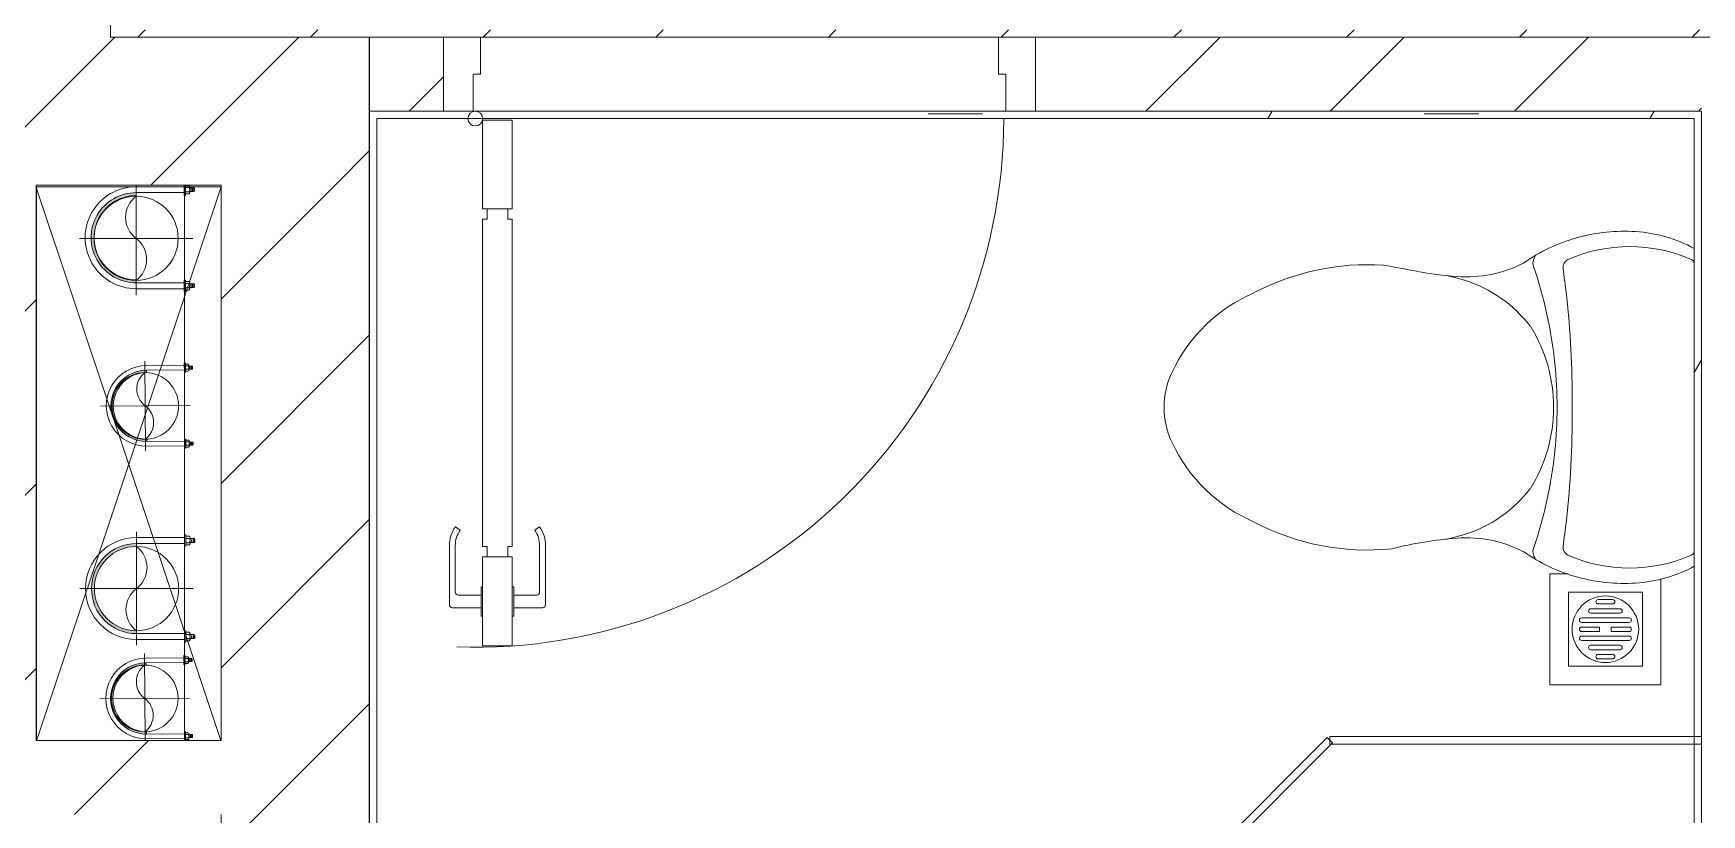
# Model space of a CAD drawing. Header units: millimetres. Extents: x -24439 to 198341, y -52871 to 149926.
# Drawn here: x 118599 to 120853, y 65887 to 66942 of the extents above; entities that cross this region are included whole.
import ezdxf

# ---------------------------------------------------------------- set-up
doc = ezdxf.new("R2010")
doc.units = ezdxf.units.MM
doc.linetypes.add('IMPORT-CENTER _3_', pattern=[10.16, 6.35, -1.27, 1.27, -1.27])
for name, color, linetype, lineweight in [('0-1', 7, 'Continuous', 5), ('0-2', 9, 'Continuous', 9), ('A-DETL-GENF-1', 9, 'Continuous', 9), ('A-DOOR-1', 9, 'Continuous', 9), ('A-FLOR-1', 9, 'Continuous', 9), ('A-GLAZ-CURT-1', 9, 'Continuous', 9), ('A-WALL', 113, 'Continuous', 9), ('A-WALL-1', 253, 'Continuous', 18), ('A-WALL-3', 113, 'Continuous', 18), ('A-WALL-PATT-1', 10, 'Continuous', 9), ('A-WALL-PATT-2', 9, 'Continuous', 9), ('A-WALL-PATT-3', 111, 'Continuous', 9), ('G-IMPT', 8, 'Continuous', 9), ('G-IMPT-2', 8, 'IMPORT-CENTER _3_', 9), ('I-WALL-1', 253, 'Continuous', 18), ('M-EQPM', 50, 'Continuous', 9), ('M-EQPM-1', 9, 'Continuous', 9), ('P-SANR-FIXT-1', 9, 'Continuous', 9)]:
    doc.layers.add(name, color=color, linetype=linetype, lineweight=lineweight)
pattern_1 = [(0, (0, 0), (894.08, 223.52), [73.762, -596.798, 73.762, -596.798, -3576.32]), (0, (0, 0), (894.08, 223.52), [-1341.12, 73.762, -1267.358, 73.762, -596.798, -1564.64]), (0, (0, 0), (894.08, 223.52), [-3352.8, 73.762, -373.278, 73.762, -1043.838]), (120, (335.28, 111.76), (-640.614, 662.536), [73.762, -596.798, 73.762, -4173.118]), (120, (335.28, 111.76), (-640.614, 662.536), [-744.322, -596.798, 73.762, -1267.358, -2235.2]), (120, (335.28, 111.76), (-640.614, 662.536), [-2682.24, 73.762, -596.798, 73.762, -1490.878]), (120, (335.28, 111.76), (-640.614, 662.536), [-3426.562, -373.278, 73.762, -1043.838]), (240, (447.04, 558.8), (-253.466, -886.056), [73.762, -596.798, 73.762, -4173.118]), (240, (447.04, 558.8), (-253.466, -886.056), [-744.322, -596.798, 73.762, -1267.358, -2235.2]), (240, (447.04, 558.8), (-253.466, -886.056), [-2682.24, 73.762, -596.798, 73.762, -1490.878]), (240, (447.04, 558.8), (-253.466, -886.056), [-3426.562, -373.278, 73.762, -1043.838])]
pattern_2 = [(45, (0, 0), (-124.4508, 124.4508), [])]

# ---------------------------------------------------------------- blocks, each defined once
blk = doc.blocks.new('NCV_TKTC_KET CAU_rvt-1-TKCS_MB ĐỊNH VỊ CAO ĐỘ THIẾT KẾ')
at = {"layer": 'A-FLOR-1'}
for p, q in [((118602.6, 66734.9), (118852.5, 66734.9)), ((118602.6, 65986.9), (118602.6, 66734.9))]:
    blk.add_line(p, q, dxfattribs=at)
blk = doc.blocks.new('DOOR_CW_01 CANH MO-PANEL KINH - DIG_02-800x2200-CỬA NHÔM KÍNH-401063-TKCS_MB ĐỊNH VỊ CAO ĐỘ THIẾT KẾ')
at = {"layer": 'A-DETL-GENF-1'}
for p, q in [((-347, -182), (-347, -62)), ((-347, -62), (-307, -62)), ((-307, -62), (-307, -182)), ((-307, -182), (-347, -182)), ((-347, -196), (-341, -196)), ((-347, -638), (-347, -196)), ((-341, -196), (-341, -182)), ((-341, -182), (-313, -182)), ((-313, -182), (-313, -196)), ((-307, -196), (-313, -196)), ((-307, -196), (-307, -638)), ((-383.9, -611.2), (-377.3, -615.8)), ((-270.1, -611.2), (-276.7, -615.8)), ((-392, -637), (-392, -716.5)), ((-384, -699.5), (-384, -637)), ((-347, -638), (-341, -638)), ((-307, -652), (-347, -652)), ((-347, -652), (-347, -772)), ((-341, -652), (-341, -638)), ((-313, -652), (-341, -652)), ((-307, -638), (-313, -638)), ((-313, -638), (-313, -652)), ((-307, -772), (-307, -652)), ((-270, -699.5), (-270, -637)), ((-262, -637), (-262, -716.5)), ((-349, -692.2), (-349, -731.8)), ((-347, -692.2), (-349, -692.2)), ((-347, -692.2), (-347, -731.8)), ((-307, -692.2), (-307, -731.8)), ((-307, -692.2), (-305, -692.2)), ((-305, -692.2), (-305, -731.8)), ((-349, -720.5), (-388, -720.5)), ((-349, -703.5), (-380, -703.5)), ((-305, -703.5), (-274, -703.5)), ((-305, -720.5), (-266, -720.5)), ((-349, -731.8), (-347, -731.8)), ((-305, -731.8), (-307, -731.8)), ((-347, -772), (-307, -772))]:
    blk.add_line(p, q, dxfattribs=at)
blk.add_circle((-357, -60), 10, dxfattribs=at)
for centre, radius, start, end in [((-357, -60), 714, 268, 0), ((-347, -637), 45, 145, 180), ((-347, -637), 37, 145, 180), ((-307, -637), 37, 0, 35), ((-307, -637), 45, 360, 35), ((-388, -716.5), 4, 180, 270), ((-380, -699.5), 4, 180, 270), ((-274, -699.5), 4, 270, 0), ((-266, -716.5), 4, 270, 0)]:
    blk.add_arc(centre, radius, start, end, dxfattribs=at)
at = {"layer": 'A-DOOR-1'}
for p, q in [((-400, -50), (-400, 50)), ((-400, 50), (-350, 50)), ((-350, 50), (-350, 0)), ((350, 0), (350, 50)), ((350, 50), (400, 50)), ((400, 50), (400, -50)), ((-360, 0), (-360, -50)), ((-350, 0), (-360, 0)), ((360, 0), (350, 0)), ((360, -50), (360, 0)), ((-360, -50), (-400, -50)), ((-357, -50), (-332, -50)), ((400, -50), (360, -50))]:
    blk.add_line(p, q, dxfattribs=at)
blk = doc.blocks.new('TOILET - TOILET-V96-TKCS_MB ĐỊNH VỊ CAO ĐỘ THIẾT KẾ')
at = {"layer": 'P-SANR-FIXT-1'}
for p, q in [((-171.7, 330.3), (-178.6, 355.5)), ((171.7, 330.3), (178.6, 355.5))]:
    blk.add_line(p, q, dxfattribs=at)
for centre, radius, start, end in [((45.1, 528.6), 217.6, 115.2282, 156.7784), ((0, 624.4), 111.7, 64.7718, 115.2282), ((-45.1, 528.6), 217.6, 23.2216, 64.7718), ((137.1, 461.2), 329.8, 152.3122, 185.6513), ((-137.1, 461.2), 329.8, 356.3165, 27.6878), ((-719.2, 297.5), 544.3, 4.5441, 13.9464), ((-1948.3, 805.1), 2171.2, 349.1051, 350.319), ((719.2, 297.5), 544.3, 169.7121, 175.4559), ((-343.5, 327.4), 167.3, 332.62, 4.5441), ((343.5, 327.4), 167.3, 175.4559, 207.38), ((-0.4, 384), 179.5, 197.4036, 232.5964), ((0.4, 384), 179.5, 307.4036, 342.5964), ((-4, 115.7), 233.6, 144.7853, 164.7039), ((4, 115.7), 233.6, 15.2961, 35.2147), ((-195, 224.1), 13.8, 71.0073, 129.3276), ((0.6, 792.1), 586.9, 251.0073, 264.1678), ((0, 416), 206.1, 237.9268, 270), ((0, 416), 206.1, 270, 302.0732), ((-0.6, 792.1), 586.9, 275.8322, 288.9927), ((195, 224.1), 13.8, 50.6724, 108.9927), ((0, 786.7), 581.5, 264.1678, 275.8322), ((-9.8, 107.2), 207.3, 156.2862, 203.7138), ((-189.1, 185.5), 11.7, 82.4212, 154.5895), ((178.9, 2951.3), 2778.4, 262.4212, 262.7649), ((-14.3, 1400.4), 1215.6, 262.593, 269.6026), ((0, 3462.8), 3278, 269.6026, 270.3974), ((14.3, 1400.4), 1215.6, 270.3974, 277.407), ((-178.9, 2951.3), 2778.4, 277.2351, 277.5788), ((189.1, 185.5), 11.7, 25.4105, 97.5788), ((9.8, 107.2), 207.3, 336.2862, 23.7138), ((1.9, 114.1), 239.7, 164.7039, 183.5487), ((-1.9, 114.1), 239.7, 356.4513, 15.2961), ((-46.1, 111.1), 191.6, 183.5487, 208.4386), ((46.1, 111.1), 191.6, 331.5614, 356.4513), ((-193.7, 26.4), 6.48, 203.7138, 267.6832), ((193.7, 26.4), 6.48, 272.3168, 336.2862)]:
    blk.add_arc(centre, radius, start, end, dxfattribs=at)
blk = doc.blocks.new('THU NUOC - THU NUOC-V87-TKCS_MB ĐỊNH VỊ CAO ĐỘ THIẾT KẾ')
at = {"layer": 'M-EQPM-1'}
for p, q in [((-66.3, -70.6), (-66.3, 79.4)), ((-66.3, 79.4), (-41.6, 79.4)), ((83.7, 72.6), (83.7, -70.6)), ((58.7, 54.4), (-41.3, 54.4)), ((-41.3, 54.4), (-41.3, -45.6)), ((58.7, -45.6), (58.7, 54.4)), ((-11, 32.1), (28.5, 32.1)), ((28.5, 26.1), (-11, 26.1)), ((-1.1, 44.5), (18.5, 44.5)), ((18.5, 38.5), (-1.1, 38.5)), ((-23.3, 19.6), (40.9, 19.6)), ((40.9, 13.6), (-23.3, 13.6)), ((-23.3, 7.2), (0.7, 7.2)), ((0.7, 1.2), (-23.3, 1.2)), ((0.7, 7.2), (0.7, 1.2)), ((16.7, 1.2), (16.7, 7.2)), ((16.7, 7.2), (40.9, 7.2)), ((40.9, 1.2), (16.7, 1.2)), ((-23.3, -4.8), (40.9, -4.8)), ((40.9, -10.8), (-23.3, -10.8)), ((-11, -17.3), (28.5, -17.3)), ((28.5, -23.3), (-11, -23.3)), ((-1.1, -29.6), (18.5, -29.6)), ((18.5, -35.6), (-1.1, -35.6)), ((-41.3, -45.6), (58.7, -45.6)), ((83.7, -70.6), (-66.3, -70.6))]:
    blk.add_line(p, q, dxfattribs=at)
for centre, radius, start, end in [((8.7, 4.4), 45, 0, 180), ((8.7, 4.4), 45, 360, 180), ((-11, 29.1), 3, 90, 270), ((-1.1, 41.5), 3, 90, 270), ((18.5, 41.5), 3, 270, 90), ((28.5, 29.1), 3, 270, 90), ((8.7, 4.4), 45, 180, 0), ((8.7, 4.4), 45, 180, 360), ((-23.3, 16.6), 3, 90, 270), ((-23.3, 4.2), 3, 90, 270), ((40.9, 16.6), 3, 270, 90), ((40.9, 4.2), 3, 270, 90), ((-23.3, -7.8), 3, 90, 270), ((-11, -20.3), 3, 90, 270), ((28.5, -20.3), 3, 270, 90), ((40.9, -7.8), 3, 270, 90), ((-1.1, -32.6), 3, 90, 270), ((18.5, -32.6), 3, 270, 90)]:
    blk.add_arc(centre, radius, start, end, dxfattribs=at)
blk = doc.blocks.new('System Panel - Glazed-850630-TKCS_MB ĐỊNH VỊ CAO ĐỘ THIẾT KẾ')
at = {"layer": 'A-GLAZ-CURT-1'}
for p, q in [((251.1, 5), (-251.1, 5)), ((-251.1, 5), (-251.1, -5)), ((251.1, -5), (251.1, 5)), ((-251.1, -5), (251.1, -5))]:
    blk.add_line(p, q, dxfattribs=at)
blk = doc.blocks.new('System Panel - Glazed-850629-TKCS_MB ĐỊNH VỊ CAO ĐỘ THIẾT KẾ')
at = {"layer": 'A-GLAZ-CURT-1'}
for p, q in [((316.6, 5), (-316.6, 5)), ((-316.6, 5), (-316.6, -5)), ((316.6, -5), (316.6, 5)), ((-316.6, -5), (316.6, -5))]:
    blk.add_line(p, q, dxfattribs=at)
blk = doc.blocks.new('NCV_TKTC_TANG 1_rvt-1-TKCS_MB ĐỊNH VỊ CAO ĐỘ THIẾT KẾ')
at = {"layer": 'A-WALL-PATT-1'}
h = blk.add_hatch(dxfattribs=at)
h.set_pattern_fill('FP_2', color=256, style=0, pattern_type=2)
h.set_pattern_definition(pattern_2)
h.paths.add_polyline_path([(119052.6, 66836.9), (119152.6, 66836.9), (119152.6, 66936.9), (119052.6, 66936.9)])
h.paths.add_polyline_path([(119952.6, 66836.9), (120852.6, 66836.9), (120852.6, 66936.9), (119952.6, 66936.9), (119952.6, 66886.9)])
h = blk.add_hatch(dxfattribs=at)
h.set_pattern_fill('FP_4', color=256, style=0, pattern_type=2)
h.set_pattern_definition(pattern_1)
h.paths.add_polyline_path([(119062.6, 66827), (120852.6, 66827), (120852.6, 66837), (119052.6, 66837), (119052.6, 66827)])
h = blk.add_hatch(dxfattribs=at)
h.set_pattern_fill('FP_4', color=256, style=0, pattern_type=2)
h.set_pattern_definition(pattern_1)
h.paths.add_polyline_path([(119052.6, 64936.9), (119062.6, 64936.9), (119062.6, 66827), (119052.6, 66827), (119052.6, 65513.3)])
h = blk.add_hatch(dxfattribs=at)
h.set_pattern_fill('FP_4', color=256, style=0, pattern_type=2)
h.set_pattern_definition(pattern_1)
h.paths.add_polyline_path([(120842.6, 64936.9), (120852.6, 64936.9), (120852.6, 66827), (120842.6, 66827), (120842.6, 64946.9)])
at = {"layer": 'A-WALL-PATT-2'}
h = blk.add_hatch(dxfattribs=at)
h.set_pattern_fill('FP_3', color=256, style=0, pattern_type=2)
h.set_pattern_definition([(45, (0, 0), (-116.67262, 116.67262), [])])
h.paths.add_polyline_path([(118702.6, 66936.9), (122752.6, 66936.9), (122752.6, 66946.9), (118702.6, 66946.9)])
at = {"layer": 'A-WALL-1'}
for p, q in [((119152.6, 66936.9), (119052.6, 66936.9)), ((119052.6, 66936.9), (119052.6, 66836.9)), ((120852.6, 66936.9), (119952.6, 66936.9)), ((122752.6, 66936.9), (120852.6, 66936.9)), ((119052.6, 66836.9), (119152.6, 66836.9)), ((119952.6, 66836.9), (120852.6, 66836.9))]:
    blk.add_line(p, q, dxfattribs=at)
at = {"layer": 'I-WALL-1'}
for p, q in [((118702.6, 66946.9), (118702.6, 66936.9)), ((118702.6, 66936.9), (119152.6, 66936.9)), ((119202.6, 66936.9), (119902.6, 66936.9)), ((119952.6, 66936.9), (122752.6, 66936.9)), ((119152.6, 66837), (119052.6, 66837)), ((119052.6, 66837), (119052.6, 66827)), ((119912.6, 66837), (119192.6, 66837)), ((120852.6, 66837), (119952.6, 66837)), ((120852.6, 66827), (120852.6, 66837)), ((119052.6, 66827), (119052.6, 64936.9)), ((119062.6, 66827), (120842.6, 66827)), ((119062.6, 64946.9), (119062.6, 66827)), ((120842.6, 66827), (120842.6, 64946.9)), ((120852.6, 65036.9), (120852.6, 66827))]:
    blk.add_line(p, q, dxfattribs=at)
at = {"layer": 'A-DOOR-1'}
blk.add_blockref('DOOR_CW_01 CANH MO-PANEL KINH - DIG_02-800x2200-CỬA NHÔM KÍNH-401063-TKCS_MB ĐỊNH VỊ CAO ĐỘ THIẾT KẾ', (119552.6, 66886.9), dxfattribs=at)
at = {"layer": 'A-GLAZ-CURT-1', "rotation": 44.99999999999893}
blk.add_blockref('System Panel - Glazed-850629-TKCS_MB ĐỊNH VỊ CAO ĐỘ THIẾT KẾ', (120126.4, 65763.5), dxfattribs=at)
at = {"layer": 'A-GLAZ-CURT-1'}
blk.add_blockref('System Panel - Glazed-850630-TKCS_MB ĐỊNH VỊ CAO ĐỘ THIẾT KẾ', (120601.4, 65987.3), dxfattribs=at)
at = {"layer": 'M-EQPM-1'}
blk.add_blockref('THU NUOC - THU NUOC-V87-TKCS_MB ĐỊNH VỊ CAO ĐỘ THIẾT KẾ', (120713.8, 66132.9), dxfattribs=at)
at = {"layer": 'P-SANR-FIXT-1', "rotation": 90.0000000000012}
blk.add_blockref('TOILET - TOILET-V96-TKCS_MB ĐỊNH VỊ CAO ĐỘ THIẾT KẾ', (120862.5, 66436.9), dxfattribs=at)
blk = doc.blocks.new('TKTC_XREF_251221_MB TANG 1 - TKTC_XREF_260130_MB TANG 1_dwg_CUM U_DN100-V265-TKCS_MB ĐỊNH VỊ CAO ĐỘ THIẾT KẾ')
at = {"layer": 'G-IMPT'}
blk.add_hatch(color=256, dxfattribs=at).paths.add_polyline_path([(0, -61), (0, -57), (14.8, -55.1), (28.5, -49.4), (40.3, -40.3), (49.4, -28.5), (55.1, -14.8), (57, 0), (55.1, 14.8), (49.4, 28.5), (40.3, 40.3), (28.5, 49.4), (14.8, 55.1), (0, 57), (0, 61), (15.8, 58.9), (30.5, 52.8), (43.1, 43.1), (52.8, 30.5), (58.9, 15.8), (61, 0), (58.9, -15.8), (52.8, -30.5), (43.1, -43.1), (30.5, -52.8), (15.8, -58.9)])
for p, q in [((-79.1, 66.6), (-79.1, 63.4)), ((-76.6, 66.6), (-76.6, 63.4)), ((-74.6, 66.6), (-74.6, 63.4)), ((-72.7, 69.3), (-72.7, 60.7)), ((-66.9, 67.9), (-71.7, 67.9)), ((-66.9, 62.1), (-71.7, 62.1)), ((-65, 69), (0, 69)), ((-79.1, -63.4), (-79.1, -66.6)), ((-76.6, -63.4), (-76.6, -66.6)), ((-74.6, -63.4), (-74.6, -66.6)), ((-72.7, -60.7), (-72.7, -69.3)), ((-66.9, -62.1), (-71.7, -62.1)), ((-66.9, -67.9), (-71.7, -67.9)), ((-66.9, -72.7), (-66.9, -70.8)), ((-65, -69), (0, -69))]:
    blk.add_line(p, q, dxfattribs=at)
at = {"layer": 'G-IMPT', "flags": 128}
for points in [[(-72.7, 67.6), (-78.1, 67.6), (-78.1, 62.4), (-72.7, 62.4)], [(-71.7, 59.2), (-66.9, 59.2), (-66.9, 70.8), (-71.7, 70.8)], [(-66.9, 70.8), (-66.9, 72.7), (-65, 72.7), (-65, 57.3), (-66.9, 57.3), (-66.9, 59.2)], [(-65, 61), (0, 61), (0, 57)], [(-65, -61), (0, -61), (0, -57)], [(-72.7, -62.4), (-78.1, -62.4), (-78.1, -67.6), (-72.7, -67.6)], [(-71.7, -70.8), (-66.9, -70.8), (-66.9, -59.2), (-71.7, -59.2)], [(-66.9, -59.2), (-66.9, -57.3), (-65, -57.3), (-65, -72.6)]]:
    blk.add_lwpolyline(points, dxfattribs=at)
at = {"layer": 'G-IMPT'}
for centre, radius, start, end in [((-78.1, 66.6), 0.96, 90, 180), ((-78.1, 63.4), 0.96, 180, 270), ((-71.1, 69.3), 1.56, 112.6199, 247.3801), ((-67.9, 65), 4.8, 143.1301, 216.8699), ((-71.1, 60.7), 1.56, 112.6199, 247.3801), ((0, 0), 69, 270, 90), ((0, 0), 61, 270, 90), ((0, 0), 57, 270, 90), ((-78.1, -63.4), 0.96, 90, 180), ((-78.1, -66.6), 0.96, 180, 270), ((-71.1, -60.7), 1.56, 112.6199, 247.3801), ((-67.9, -65), 4.8, 143.1301, 216.8699), ((-71.1, -69.3), 1.56, 112.6199, 247.3801)]:
    blk.add_arc(centre, radius, start, end, dxfattribs=at)
blk = doc.blocks.new('TKTC_XREF_251221_MB TANG 1 - TKTC_XREF_260130_MB TANG 1_dwg_$cc-V266-TKCS_MB ĐỊNH VỊ CAO ĐỘ THIẾT KẾ')
at = {"layer": 'G-IMPT'}
blk.add_circle((0, 0), 0.5, dxfattribs=at)
for centre, radius, start, end in [((0, 0), 0.5, 90, 270), ((0.188, 0.25), 0.313, 126.8699, 233.1301), ((-0.188, -0.25), 0.313, 306.8699, 53.1301)]:
    blk.add_arc(centre, radius, start, end, dxfattribs=at)
at = {"layer": 'G-IMPT-2'}
for p, q in [((0, -0.633), (0, 0.673)), ((-0.673, 0), (0.673, 0))]:
    blk.add_line(p, q, dxfattribs=at)
blk = doc.blocks.new('TKTC_XREF_251221_MB TANG 1 - TKTC_XREF_260130_MB TANG 1_dwg_$cc-4202122-TKCS_MB ĐỊNH VỊ CAO ĐỘ THIẾT KẾ')
at = {"layer": 'G-IMPT'}
blk.add_circle((0, 0), 0.5, dxfattribs=at)
for centre, radius, start, end in [((0, 0), 0.5, 90, 270), ((0.188, 0.25), 0.313, 126.8699, 233.1301), ((-0.188, -0.25), 0.313, 306.8699, 53.1301)]:
    blk.add_arc(centre, radius, start, end, dxfattribs=at)
at = {"layer": 'G-IMPT-2'}
for p, q in [((0, -0.673), (0, 0.673)), ((-0.673, 0), (0.673, 0))]:
    blk.add_line(p, q, dxfattribs=at)
blk = doc.blocks.new('TKTC_XREF_251221_MB TANG 1 - TKTC_XREF_260130_MB TANG 1_dwg_CUM U_DN100-4202112-TKCS_MB ĐỊNH VỊ CAO ĐỘ THIẾT KẾ')
at = {"layer": 'G-IMPT'}
blk.add_hatch(color=256, dxfattribs=at).paths.add_polyline_path([(0, 61), (0, 57), (14.8, 55.1), (28.5, 49.4), (40.3, 40.3), (49.4, 28.5), (55.1, 14.8), (57, 0), (55.1, -14.8), (49.4, -28.5), (40.3, -40.3), (28.5, -49.4), (14.8, -55.1), (0, -57), (0, -61), (15.8, -58.9), (30.5, -52.8), (43.1, -43.1), (52.8, -30.5), (58.9, -15.8), (61, 0), (58.9, 15.8), (52.8, 30.5), (43.1, 43.1), (30.5, 52.8), (15.8, 58.9)])
for p, q in [((-72.7, 69.3), (-72.7, 60.7)), ((-66.9, 67.9), (-71.7, 67.9)), ((-65, 69), (0, 69)), ((-79.1, 66.6), (-79.1, 63.4)), ((-76.6, 66.6), (-76.6, 63.4)), ((-74.6, 66.6), (-74.6, 63.4)), ((-66.9, 62.1), (-71.7, 62.1)), ((-79.1, -63.4), (-79.1, -66.6)), ((-76.6, -63.4), (-76.6, -66.6)), ((-74.6, -63.4), (-74.6, -66.6)), ((-72.7, -60.7), (-72.7, -69.3)), ((-66.9, -62.1), (-71.7, -62.1)), ((-66.9, -67.9), (-71.7, -67.9)), ((-65, -69), (0, -69))]:
    blk.add_line(p, q, dxfattribs=at)
at = {"layer": 'G-IMPT', "flags": 128}
for points in [[(-71.7, 59.2), (-66.9, 59.2), (-66.9, 70.8), (-71.7, 70.8)], [(-66.9, 70.8), (-66.9, 72.7), (-65, 72.7), (-65, 57.3), (-66.9, 57.3), (-66.9, 59.2)], [(-72.7, 67.6), (-78.1, 67.6), (-78.1, 62.4), (-72.7, 62.4)], [(-65, 61), (0, 61), (0, 57)], [(-72.7, -62.4), (-78.1, -62.4), (-78.1, -67.6), (-72.7, -67.6)], [(-71.7, -70.8), (-66.9, -70.8), (-66.9, -59.2), (-71.7, -59.2)], [(-66.9, -59.2), (-66.9, -57.3), (-65, -57.3), (-65, -72.7), (-66.9, -72.7), (-66.9, -70.8)], [(-65, -61), (0, -61), (0, -57)]]:
    blk.add_lwpolyline(points, dxfattribs=at)
at = {"layer": 'G-IMPT'}
for centre, radius, start, end in [((-71.1, 69.3), 1.56, 112.6199, 247.3801), ((-67.9, 65), 4.8, 143.1301, 216.8699), ((0, 0), 69, 270, 90), ((-78.1, 66.6), 0.96, 90, 180), ((-78.1, 63.4), 0.96, 180, 270), ((-71.1, 60.7), 1.56, 112.6199, 247.3801), ((0, 0), 61, 270, 90), ((0, 0), 57, 270, 90), ((-78.1, -63.4), 0.96, 90, 180), ((-78.1, -66.6), 0.96, 180, 270), ((-71.1, -60.7), 1.56, 112.6199, 247.3801), ((-67.9, -65), 4.8, 143.1301, 216.8699), ((-71.1, -69.3), 1.56, 112.6199, 247.3801)]:
    blk.add_arc(centre, radius, start, end, dxfattribs=at)
blk = doc.blocks.new('TKTC_XREF_251221_MB TANG 1 - TKTC_XREF_260130_MB TANG 1_dwg_CUM U_DN100-V267-TKCS_MB ĐỊNH VỊ CAO ĐỘ THIẾT KẾ')
at = {"layer": 'G-IMPT'}
blk.add_hatch(color=256, dxfattribs=at).paths.add_polyline_path([(0, 61), (0, 57), (14.8, 55.1), (28.5, 49.4), (40.3, 40.3), (49.4, 28.5), (55.1, 14.8), (57, 0), (55.1, -14.8), (49.4, -28.5), (40.3, -40.3), (28.5, -49.4), (14.8, -55.1), (0, -57), (0, -61), (15.8, -58.9), (30.5, -52.8), (43.1, -43.1), (52.8, -30.5), (58.9, -15.8), (61, 0), (58.9, 15.8), (52.8, 30.5), (43.1, 43.1), (30.5, 52.8), (15.8, 58.9)])
for p, q in [((-72.7, 69.3), (-72.7, 60.7)), ((-66.9, 67.9), (-71.7, 67.9)), ((-65, 69), (0, 69)), ((-79.1, 66.6), (-79.1, 63.4)), ((-76.6, 66.6), (-76.6, 63.4)), ((-74.6, 66.6), (-74.6, 63.4)), ((-66.9, 62.1), (-71.7, 62.1)), ((-79.1, -63.4), (-79.1, -66.6)), ((-76.6, -63.4), (-76.6, -66.6)), ((-74.6, -63.4), (-74.6, -66.6)), ((-72.7, -60.7), (-72.7, -69.3)), ((-66.9, -62.1), (-71.7, -62.1)), ((-66.9, -67.9), (-71.7, -67.9)), ((-65, -69), (0, -69))]:
    blk.add_line(p, q, dxfattribs=at)
at = {"layer": 'G-IMPT', "flags": 128}
for points in [[(-71.7, 59.2), (-66.9, 59.2), (-66.9, 70.8), (-71.7, 70.8)], [(-66.9, 70.8), (-66.9, 72.7), (-65, 72.7), (-65, 57.3), (-66.9, 57.3), (-66.9, 59.2)], [(-72.7, 67.6), (-78.1, 67.6), (-78.1, 62.4), (-72.7, 62.4)], [(-65, 61), (0, 61), (0, 57)], [(-72.7, -62.4), (-78.1, -62.4), (-78.1, -67.6), (-72.7, -67.6)], [(-71.7, -70.8), (-66.9, -70.8), (-66.9, -59.2), (-71.7, -59.2)], [(-66.9, -59.2), (-66.9, -57.3), (-65, -57.3), (-65, -71)], [(-65, -61), (0, -61), (0, -57)]]:
    blk.add_lwpolyline(points, dxfattribs=at)
at = {"layer": 'G-IMPT'}
for centre, radius, start, end in [((-71.1, 69.3), 1.56, 112.6199, 247.3801), ((-67.9, 65), 4.8, 143.1301, 216.8699), ((0, 0), 69, 270, 90), ((-78.1, 66.6), 0.96, 90, 180), ((-78.1, 63.4), 0.96, 180, 270), ((-71.1, 60.7), 1.56, 112.6199, 247.3801), ((0, 0), 61, 270, 90), ((0, 0), 57, 270, 90), ((-78.1, -63.4), 0.96, 90, 180), ((-78.1, -66.6), 0.96, 180, 270), ((-71.1, -60.7), 1.56, 112.6199, 247.3801), ((-67.9, -65), 4.8, 143.1301, 216.8699), ((-71.1, -69.3), 1.56, 112.6199, 247.3801)]:
    blk.add_arc(centre, radius, start, end, dxfattribs=at)
blk = doc.blocks.new('TKTC_XREF_251221_MB TANG 1 - TKTC_XREF_260130_MB TANG 1_dwg_$cc-V268-TKCS_MB ĐỊNH VỊ CAO ĐỘ THIẾT KẾ')
at = {"layer": 'G-IMPT'}
blk.add_circle((0, 0), 0.5, dxfattribs=at)
for centre, radius, start, end in [((0, 0), 0.5, 90, 270), ((0.188, 0.25), 0.313, 126.8699, 233.1301), ((-0.188, -0.25), 0.313, 306.8699, 53.1301)]:
    blk.add_arc(centre, radius, start, end, dxfattribs=at)
at = {"layer": 'G-IMPT-2'}
for p, q in [((0, -0.673), (0, 0.631)), ((-0.673, 0), (0.673, 0))]:
    blk.add_line(p, q, dxfattribs=at)
blk = doc.blocks.new('TKTC_XREF_251221_MB TANG 1 - TKTC_XREF_260130_MB TANG 1_dwg_CUM U_DN100-4202115-TKCS_MB ĐỊNH VỊ CAO ĐỘ THIẾT KẾ')
at = {"layer": 'G-IMPT'}
blk.add_hatch(color=256, dxfattribs=at).paths.add_polyline_path([(0, -61), (0, -57), (14.8, -55.1), (28.5, -49.4), (40.3, -40.3), (49.4, -28.5), (55.1, -14.8), (57, 0), (55.1, 14.8), (49.4, 28.5), (40.3, 40.3), (28.5, 49.4), (14.8, 55.1), (0, 57), (0, 61), (15.8, 58.9), (35.4, 49), (43.1, 43.1), (52.8, 30.5), (58.9, 15.8), (61, 0), (58.9, -15.8), (52.8, -30.5), (43.1, -43.1), (30.5, -52.8), (15.8, -58.9)])
for p, q in [((-79.1, 66.6), (-79.1, 63.4)), ((-76.6, 66.6), (-76.6, 63.4)), ((-74.6, 66.6), (-74.6, 63.4)), ((-72.7, 69.3), (-72.7, 60.7)), ((-66.9, 67.9), (-71.7, 67.9)), ((-66.9, 62.1), (-71.7, 62.1)), ((-65, 69), (0, 69)), ((-79.1, -63.4), (-79.1, -66.6)), ((-76.6, -63.4), (-76.6, -66.6)), ((-74.6, -63.4), (-74.6, -66.6)), ((-72.7, -60.7), (-72.7, -69.3)), ((-66.9, -62.1), (-71.7, -62.1)), ((-66.9, -67.9), (-71.7, -67.9)), ((-65, -69), (0, -69))]:
    blk.add_line(p, q, dxfattribs=at)
at = {"layer": 'G-IMPT', "flags": 128}
for points in [[(-72.7, 67.6), (-78.1, 67.6), (-78.1, 62.4), (-72.7, 62.4)], [(-71.7, 59.2), (-66.9, 59.2), (-66.9, 70.8), (-71.7, 70.8)], [(-66.9, 70.8), (-66.9, 72.7), (-65, 72.7), (-65, 57.3), (-66.9, 57.3), (-66.9, 59.2)], [(-65, 61), (0, 61), (0, 57)], [(-65, -61), (0, -61), (0, -57)], [(-72.7, -62.4), (-78.1, -62.4), (-78.1, -67.6), (-72.7, -67.6)], [(-71.7, -70.8), (-66.9, -70.8), (-66.9, -59.2), (-71.7, -59.2)], [(-66.9, -59.2), (-66.9, -57.3), (-65, -57.3), (-65, -72.7), (-66.9, -72.7), (-66.9, -70.8)]]:
    blk.add_lwpolyline(points, dxfattribs=at)
at = {"layer": 'G-IMPT'}
for centre, radius, start, end in [((-78.1, 66.6), 0.96, 90, 180), ((-78.1, 63.4), 0.96, 180, 270), ((-71.1, 69.3), 1.56, 112.6199, 247.3801), ((-67.9, 65), 4.8, 143.1301, 216.8699), ((-71.1, 60.7), 1.56, 112.6199, 247.3801), ((0, 0), 69, 270, 90), ((0, 0), 61, 270, 90), ((0, 0), 57, 270, 90), ((-78.1, -63.4), 0.96, 90, 180), ((-78.1, -66.6), 0.96, 180, 270), ((-71.1, -60.7), 1.56, 112.6199, 247.3801), ((-67.9, -65), 4.8, 143.1301, 216.8699), ((-71.1, -69.3), 1.56, 112.6199, 247.3801)]:
    blk.add_arc(centre, radius, start, end, dxfattribs=at)
blk = doc.blocks.new('TKTC_XREF_251221_MB TANG 1 - TKTC_XREF_260130_MB TANG 1_dwg_$cc-V269-TKCS_MB ĐỊNH VỊ CAO ĐỘ THIẾT KẾ')
at = {"layer": 'G-IMPT'}
blk.add_circle((0, 0), 0.5, dxfattribs=at)
for centre, radius, start, end in [((0, 0), 0.5, 90, 270), ((0.188, 0.25), 0.313, 126.8699, 233.1301), ((-0.188, -0.25), 0.313, 306.8699, 53.1301)]:
    blk.add_arc(centre, radius, start, end, dxfattribs=at)
at = {"layer": 'G-IMPT-2'}
for p, q in [((0, -0.673), (0, 0.673)), ((-0.673, 0), (0.673, 0))]:
    blk.add_line(p, q, dxfattribs=at)
blk = doc.blocks.new('TKTC_XREF_251221_MB TANG 1 - TKTC_XREF_260130_MB TANG 1_dwg-4202109-TKCS_MB ĐỊNH VỊ CAO ĐỘ THIẾT KẾ')
at = {"layer": 'G-IMPT'}
for p, q in [((-84349, -335359.7), (-84349, -334609.7)), ((-84299.2, -334609.6), (-84299.2, -335359.7))]:
    blk.add_line(p, q, dxfattribs=at)
for name, p, xscale, yscale, zscale, rotation in [('TKTC_XREF_251221_MB TANG 1 - TKTC_XREF_260130_MB TANG 1_dwg_$cc-V268-TKCS_MB ĐỊNH VỊ CAO ĐỘ THIẾT KẾ', (-84414.3, -334681.5), 113.7150000000091, 113.7150000000091, 113.7150000000091, 359.9990086636432), ('TKTC_XREF_251221_MB TANG 1 - TKTC_XREF_260130_MB TANG 1_dwg_CUM U_DN100-V267-TKCS_MB ĐỊNH VỊ CAO ĐỘ THIẾT KẾ', (-84414.3, -334680.6), 0.9975000000000005, 0.9975000000000005, 0.9975000000000005, 180.000991338195), ('TKTC_XREF_251221_MB TANG 1 - TKTC_XREF_260130_MB TANG 1_dwg_$cc-V269-TKCS_MB ĐỊNH VỊ CAO ĐỘ THIẾT KẾ', (-84402, -334907.7), 90.00000000005107, 90.00000000005107, 90.00000000005107, 0.3740267799372842), ('TKTC_XREF_251221_MB TANG 1 - TKTC_XREF_260130_MB TANG 1_dwg_CUM U_DN100-4202112-TKCS_MB ĐỊNH VỊ CAO ĐỘ THIẾT KẾ', (-84413.8, -335154.4), 0.9974999999999965, 0.9974999999999965, 0.9974999999999965, 180.0009913385626), ('TKTC_XREF_251221_MB TANG 1 - TKTC_XREF_260130_MB TANG 1_dwg_$cc-V266-TKCS_MB ĐỊNH VỊ CAO ĐỘ THIẾT KẾ', (-84402.6, -335302.7), 90.00000000005107, 90.00000000005107, 90.00000000005107, 0.3740267799372842)]:
    blk.add_blockref(name, p, dxfattribs=dict(xscale=xscale, yscale=yscale, zscale=zscale, rotation=rotation))
at = {"extrusion": (0, 0, -1)}
for name, p, xscale, yscale, zscale, rotation in [('TKTC_XREF_251221_MB TANG 1 - TKTC_XREF_260130_MB TANG 1_dwg_CUM U_DN100-4202115-TKCS_MB ĐỊNH VỊ CAO ĐỘ THIẾT KẾ', (84400.1, -334907.7), 0.7894736842105242, 0.7894736842105242, -0.7894736842105242, 359.6259732184666), ('TKTC_XREF_251221_MB TANG 1 - TKTC_XREF_260130_MB TANG 1_dwg_$cc-4202122-TKCS_MB ĐỊNH VỊ CAO ĐỘ THIẾT KẾ', (84413.8, -335154.4), 113.7150000000092, 113.7150000000092, -113.7150000000092, 179.9990086636432), ('TKTC_XREF_251221_MB TANG 1 - TKTC_XREF_260130_MB TANG 1_dwg_CUM U_DN100-V265-TKCS_MB ĐỊNH VỊ CAO ĐỘ THIẾT KẾ', (84400.7, -335302.7), 0.7894736842105242, 0.7894736842105242, -0.7894736842105242, 359.6259732184666)]:
    blk.add_blockref(name, p, dxfattribs=dict(at, xscale=xscale, yscale=yscale, zscale=zscale, rotation=rotation))
blk = doc.blocks.new('TKTC_XREF_251221_MB TANG 1 - TKTC_XREF_251221_MB TANG 1-2038492-TKCS_MB ĐỊNH VỊ CAO ĐỘ THIẾT KẾ')
blk.add_blockref('TKTC_XREF_251221_MB TANG 1 - TKTC_XREF_260130_MB TANG 1_dwg-4202109-TKCS_MB ĐỊNH VỊ CAO ĐỘ THIẾT KẾ', (169499.1, 384109.7))

msp = doc.modelspace()

# ---------------------------------------------------------------- hatches: boundary and pattern name
at = {"layer": 'A-WALL-PATT-3'}
h = msp.add_hatch(dxfattribs=at)
h.set_pattern_fill('FP_1', color=256, style=0, pattern_type=2)
h.set_pattern_definition(pattern_2)
h.paths.add_polyline_path([(118702.6, 66936.9), (118702.6, 69836.9), (118502.6, 69836.9), (118502.6, 66936.9), (118531.1, 66936.9)])
h = msp.add_hatch(dxfattribs=at)
h.set_pattern_fill('FP_1', color=256, style=0, pattern_type=2)
h.set_pattern_definition(pattern_2)
h.paths.add_polyline_path([(118531.1, 66736.9), (119052.5, 66736.9), (119052.5, 66936.9), (118502.6, 66936.9), (118502.6, 66736.9)])
h = msp.add_hatch(dxfattribs=at)
h.set_pattern_fill('FP_1', color=256, style=0, pattern_type=2)
h.set_pattern_definition(pattern_2)
h.paths.add_polyline_path([(118531.1, 65986.9), (118602.5, 65986.9), (118602.5, 66736.9), (118502.5, 66736.9), (118502.5, 65986.9)])
h = msp.add_hatch(dxfattribs=at)
h.set_pattern_fill('FP_1', color=256, style=0, pattern_type=2)
h.set_pattern_definition(pattern_2)
h.paths.add_polyline_path([(118852.5, 65886.9), (119052.5, 65886.9), (119052.5, 66736.9), (118852.5, 66736.9), (118852.5, 65986.9)])
h = msp.add_hatch(dxfattribs=at)
h.set_pattern_fill('FP_1', color=256, style=0, pattern_type=2)
h.set_pattern_definition(pattern_2)
h.paths.add_polyline_path([(118531.1, 65886.9), (118852.5, 65886.9), (118852.5, 65986.9), (118502.5, 65986.9), (118502.5, 65886.9)])
h = msp.add_hatch(dxfattribs=at)
h.set_pattern_fill('FP_1', color=256, style=0, pattern_type=2)
h.set_pattern_definition(pattern_2)
h.paths.add_polyline_path([(118852.5, 61836.9), (119052.5, 61836.9), (119052.5, 63596.9), (118852.5, 63596.9), (118852.5, 62554.5)])
h.paths.add_polyline_path([(119012.5, 64686.9), (119052.5, 64686.9), (119052.5, 64835.3), (118852.5, 64835.3), (118852.5, 64686.9)])
h.paths.add_polyline_path([(119052.5, 65035.3), (119052.5, 65886.9), (118852.5, 65886.9), (118852.5, 65035.3)])

# ---------------------------------------------------------------- linework, layer by layer
at = {"layer": '0-2'}
for p, q in [((118705.1, 66426.9), (118602.5, 66734)), ((118739.3, 66395.6), (118852.5, 66734.5)), ((118852, 65986.9), (118705.8, 66424.7)), ((118602.8, 65986.8), (118738.4, 66392.8)), ((118738.4, 66392.8), (118739.3, 66395.6))]:
    msp.add_line(p, q, dxfattribs=at)
at = {"layer": 'A-WALL'}
msp.add_line((118852.5, 65035.3), (118852.5, 65886.9), dxfattribs=at)
at = {"layer": 'A-WALL-3'}
for p, q in [((118702.6, 66936.9), (118702.6, 69836.9)), ((119052.5, 66936.9), (118702.6, 66936.9)), ((119052.5, 65035.3), (119052.5, 66936.9)), ((118602.5, 65986.9), (118602.5, 66736.9)), ((118602.5, 66736.9), (118852.5, 66736.9)), ((118852.5, 66736.9), (118852.5, 65986.9)), ((118852.5, 65986.9), (118602.5, 65986.9))]:
    msp.add_line(p, q, dxfattribs=at)

# ---------------------------------------------------------------- block references
at = {"layer": '0-1'}
for name in ['NCV_TKTC_KET CAU_rvt-1-TKCS_MB ĐỊNH VỊ CAO ĐỘ THIẾT KẾ', 'NCV_TKTC_TANG 1_rvt-1-TKCS_MB ĐỊNH VỊ CAO ĐỘ THIẾT KẾ']:
    msp.add_blockref(name, (0, 0), dxfattribs=at)
at = {"layer": 'M-EQPM'}
msp.add_blockref('TKTC_XREF_251221_MB TANG 1 - TKTC_XREF_251221_MB TANG 1-2038492-TKCS_MB ĐỊNH VỊ CAO ĐỘ THIẾT KẾ', (33652.6, 17236.9), dxfattribs=at)

doc.saveas('drawing.dxf')
